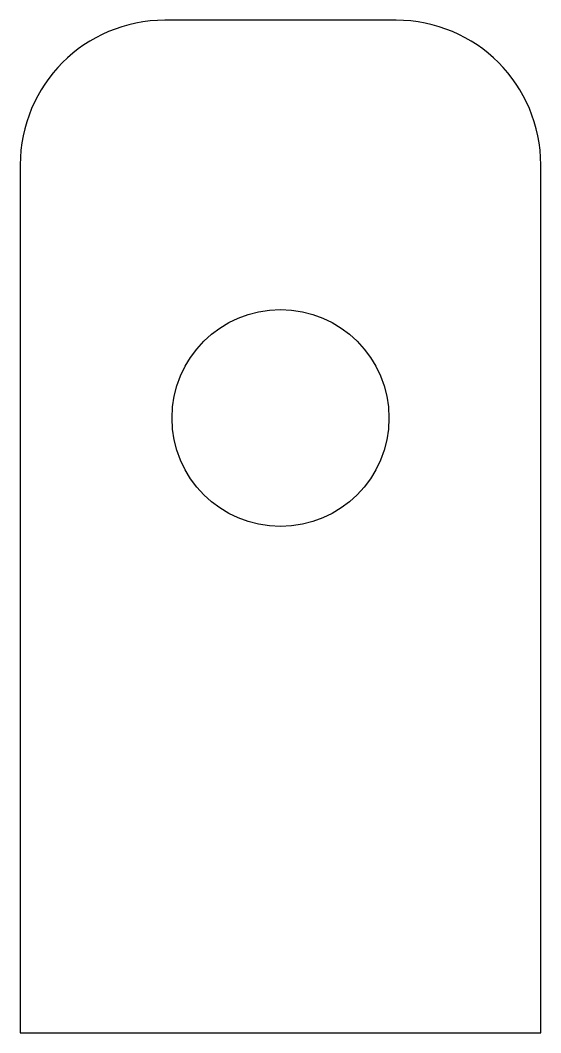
# Model space of a CAD drawing. Header units: millimetres. Extents: x 0 to 7.2, y 0 to 14.
import ezdxf

# ---------------------------------------------------------------- set-up
doc = ezdxf.new("R2010")
doc.units = ezdxf.units.MM

msp = doc.modelspace()

# ---------------------------------------------------------------- linework, layer by layer
at = {"color": 7, "linetype": 'Continuous', "lineweight": 25}
for p, q in [((5.2, 14), (2, 14)), ((0, 12), (0, 0)), ((7.2, 0), (7.2, 12)), ((0, 0), (7.2, 0))]:
    msp.add_line(p, q, dxfattribs=at)
msp.add_circle((3.6, 8.5), 1.5, dxfattribs=at)
for centre, start, end in [((2, 12), 90, 180), ((5.2, 12), 0, 90)]:
    msp.add_arc(centre, 2, start, end, dxfattribs=at)

doc.saveas('drawing.dxf')
